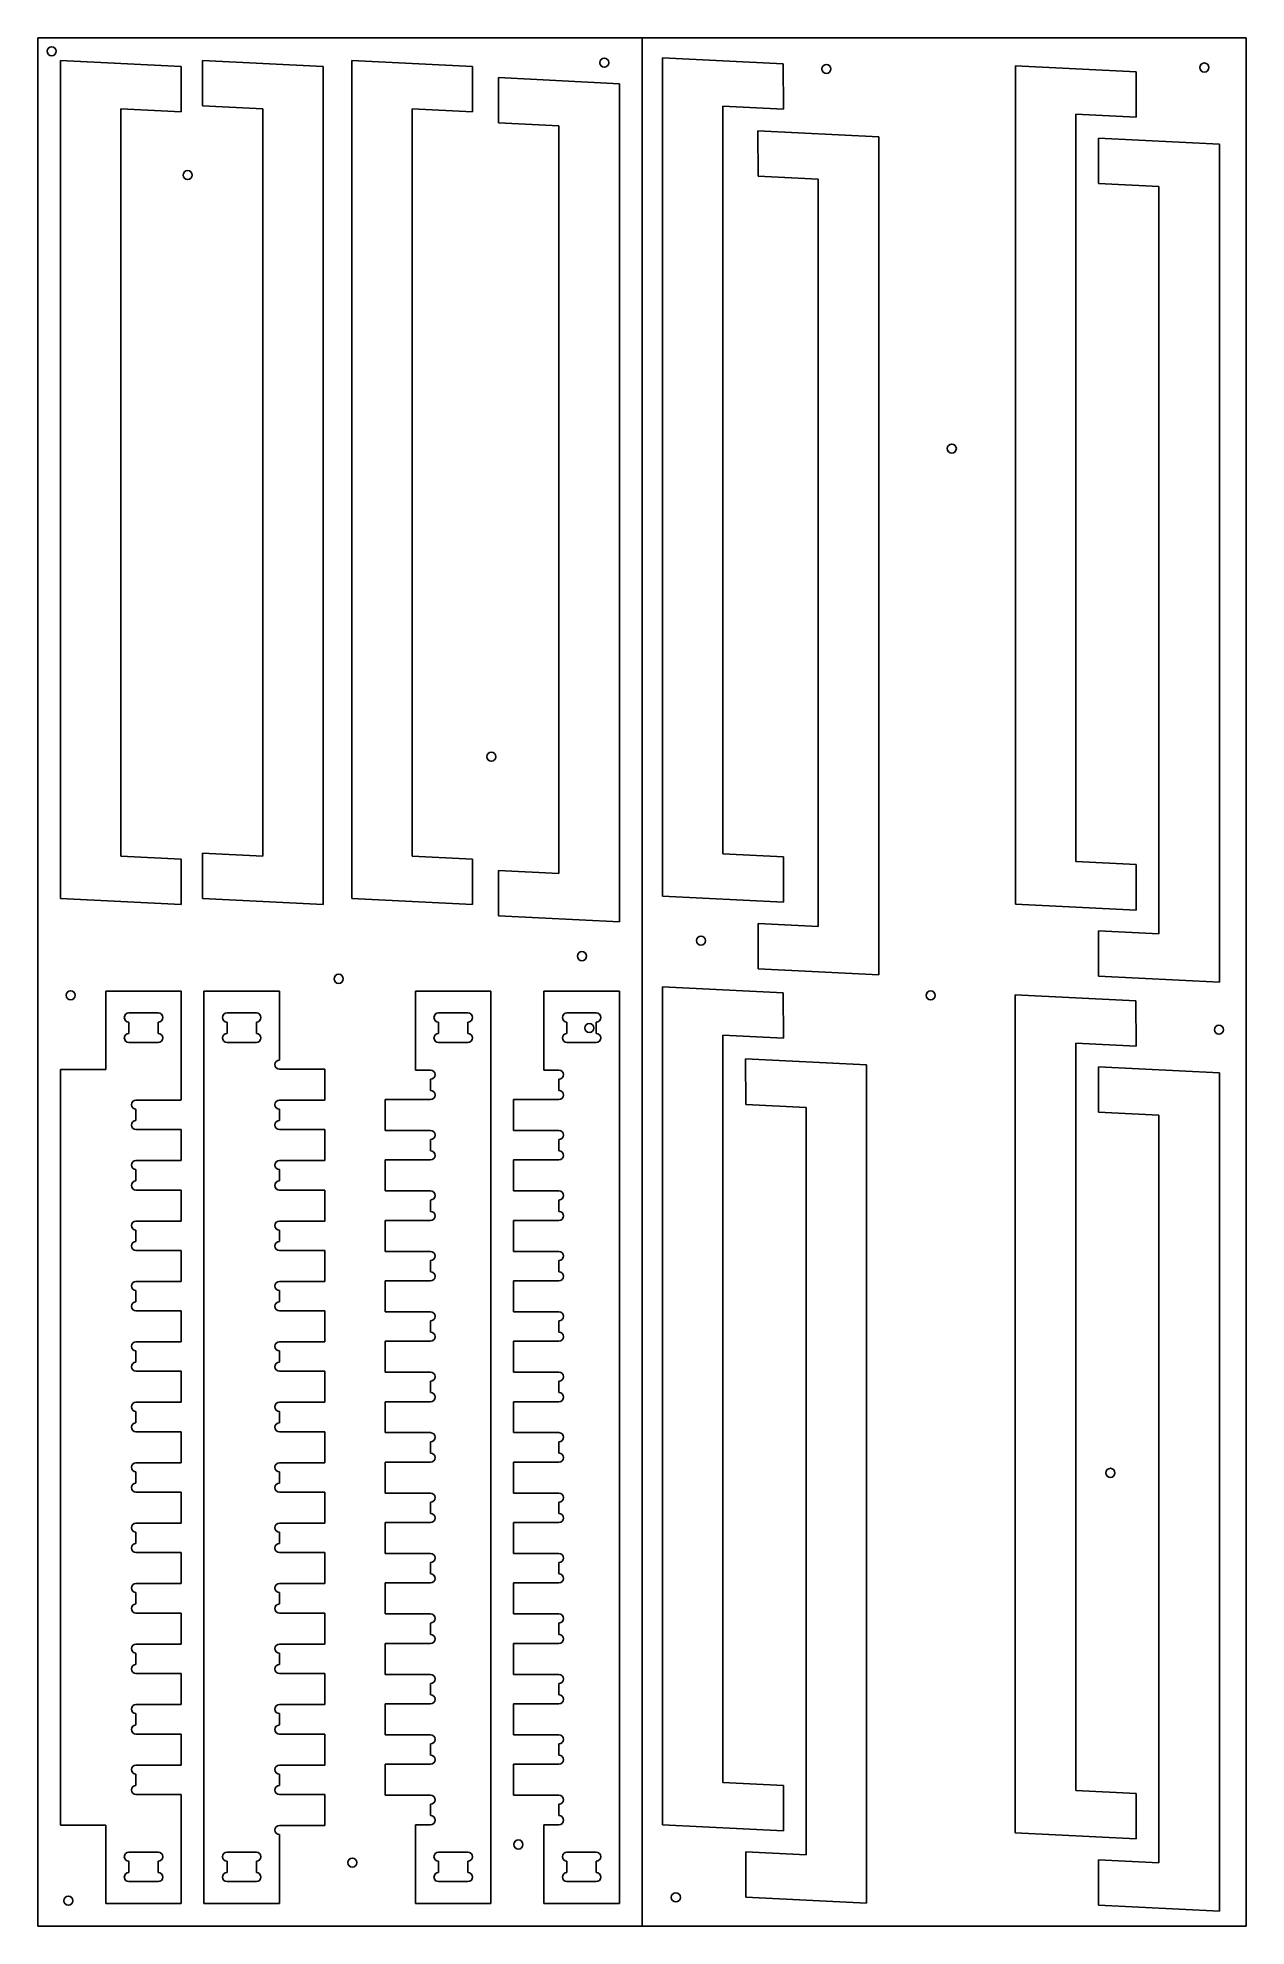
# Model space of a CAD drawing. Extents: x -800 to 0, y -1250 to 0.
import ezdxf

# ---------------------------------------------------------------- set-up
doc = ezdxf.new("R2010")
doc.units = 0
for name, color, linetype in [('DEFAULT', 7, 'CONTINUOUS'), ('INSIDE', 5, 'CONTINUOUS'), ('OUTSIDE', 1, 'CONTINUOUS'), ('POINTS', 98, 'CONTINUOUS')]:
    doc.layers.add(name, color=color, linetype=linetype)

msp = doc.modelspace()

# ---------------------------------------------------------------- linework, layer by layer
at = {"layer": 'DEFAULT'}
for p, q in [((-800, -1250), (-800, 0)), ((-800, 0), (-400, 0)), ((-400, 0), (-400, -1250)), ((-400, -1250), (-400, 0)), ((-400, 0), (0, 0)), ((0, 0), (0, -1250)), ((-656, -1201), (-674, -1201)), ((-400, -1250), (-800, -1250)), ((0, -1250), (-400, -1250))]:
    msp.add_line(p, q, dxfattribs=at)
at = {"layer": 'INSIDE'}
for p, q in [((-720.3, -645.5), (-739.7, -645.5)), ((-655.3, -645.5), (-674.7, -645.5)), ((-515.3, -645.5), (-534.7, -645.5)), ((-430.3, -645.5), (-449.7, -645.5)), ((-739.7, -651.5), (-739.7, -659)), ((-720.3, -659), (-720.3, -651.5)), ((-674.7, -651.5), (-674.7, -659)), ((-655.3, -659), (-655.3, -651.5)), ((-534.7, -651.5), (-534.7, -659)), ((-515.3, -659), (-515.3, -651.5)), ((-449.7, -651.5), (-449.7, -659)), ((-430.3, -659), (-430.3, -651.5)), ((-739.7, -665), (-720.3, -665)), ((-674.7, -665), (-655.3, -665)), ((-534.7, -665), (-515.3, -665)), ((-449.7, -665), (-430.3, -665)), ((-720.3, -1201), (-739.7, -1201)), ((-739.7, -1207), (-739.7, -1214.5)), ((-720.3, -1214.5), (-720.3, -1207)), ((-655.3, -1201), (-674.7, -1201)), ((-674.7, -1207), (-674.7, -1214.5)), ((-655.3, -1214.5), (-655.3, -1207)), ((-515.3, -1201), (-534.7, -1201)), ((-534.7, -1207), (-534.7, -1214.5)), ((-515.3, -1214.5), (-515.3, -1207)), ((-430.3, -1201), (-449.7, -1201)), ((-449.7, -1207), (-449.7, -1214.5)), ((-430.3, -1214.5), (-430.3, -1207)), ((-739.7, -1220.5), (-720.3, -1220.5)), ((-674.7, -1220.5), (-655.3, -1220.5)), ((-534.7, -1220.5), (-515.3, -1220.5)), ((-449.7, -1220.5), (-430.3, -1220.5))]:
    msp.add_line(p, q, dxfattribs=at)
for centre, start, end in [((-739.7, -648.5), 90, 270), ((-720.3, -648.5), 270, 90), ((-674.7, -648.5), 90, 270), ((-655.3, -648.5), 270, 90), ((-534.7, -648.5), 90, 270), ((-515.3, -648.5), 270, 90), ((-449.7, -648.5), 90, 270), ((-430.3, -648.5), 270, 90), ((-739.7, -662), 90, 270), ((-720.3, -662), 270, 90), ((-674.7, -662), 90, 270), ((-655.3, -662), 270, 90), ((-534.7, -662), 90, 270), ((-515.3, -662), 270, 90), ((-449.7, -662), 90, 270), ((-430.3, -662), 270, 90), ((-739.7, -1204), 90, 270), ((-720.3, -1204), 270, 90), ((-674.7, -1204), 90, 270), ((-655.3, -1204), 270, 90), ((-534.7, -1204), 90, 270), ((-515.3, -1204), 270, 90), ((-449.7, -1204), 90, 270), ((-430.3, -1204), 270, 90), ((-739.7, -1217.5), 90, 270), ((-720.3, -1217.5), 270, 90), ((-674.7, -1217.5), 90, 270), ((-655.3, -1217.5), 270, 90), ((-534.7, -1217.5), 90, 270), ((-515.3, -1217.5), 270, 90), ((-449.7, -1217.5), 90, 270), ((-430.3, -1217.5), 270, 90)]:
    msp.add_arc(centre, 3, start, end, dxfattribs=at)
at = {"layer": 'OUTSIDE'}
for p, q in [((-785, -569.8), (-785, -15)), ((-785, -15), (-705.1, -19)), ((-705.1, -19), (-705.1, -49)), ((-690.9, -45), (-691, -15)), ((-691, -15), (-611, -19)), ((-611, -19), (-611, -573.8)), ((-592.1, -569.8), (-592.1, -15)), ((-592.1, -15), (-512.2, -19)), ((-512.2, -19), (-512.2, -49)), ((-386.4, -568.1), (-386.4, -13.3)), ((-386.4, -13.3), (-306.5, -17.3)), ((-306.5, -17.3), (-306.4, -47.3)), ((-152.8, -573.4), (-152.8, -18.6)), ((-152.8, -18.6), (-72.9, -22.5)), ((-72.9, -22.5), (-72.9, -52.6)), ((-494.9, -56.4), (-495, -26.4)), ((-495, -26.4), (-415, -30.4)), ((-415, -30.4), (-415, -585.2)), ((-705.1, -49), (-745, -47)), ((-745, -47), (-745, -65.1)), ((-651, -47), (-690.9, -45)), ((-651, -523.8), (-651, -47)), ((-512.2, -49), (-552.1, -47)), ((-552.1, -47), (-552.1, -65.1)), ((-306.4, -47.3), (-346.4, -45.3)), ((-346.4, -45.3), (-346.4, -63.4)), ((-455, -58.4), (-494.9, -56.4)), ((-455, -535.1), (-455, -58.4)), ((-323.2, -91.5), (-323.3, -61.5)), ((-323.3, -61.5), (-243.3, -65.5)), ((-72.9, -52.6), (-112.8, -50.6)), ((-112.8, -50.6), (-112.8, -68.6)), ((-745, -65.1), (-745, -541.8)), ((-552.1, -65.1), (-552.1, -541.8)), ((-346.4, -63.4), (-346.4, -540.1)), ((-243.3, -65.5), (-243.3, -620.3)), ((-112.8, -68.6), (-112.8, -545.3)), ((-97.8, -96.4), (-97.8, -66.4)), ((-97.8, -66.4), (-17.8, -70.4)), ((-17.8, -70.4), (-17.8, -625.2)), ((-283.3, -93.5), (-323.2, -91.5)), ((-283.3, -570.3), (-283.3, -93.5)), ((-57.8, -98.4), (-97.8, -96.4)), ((-57.8, -575.1), (-57.8, -98.4)), ((-651, -541.8), (-651, -523.8)), ((-455, -553.2), (-455, -535.1)), ((-745, -541.8), (-705.1, -543.8)), ((-705.1, -543.8), (-705, -573.8)), ((-690.9, -569.8), (-690.9, -539.8)), ((-690.9, -539.8), (-651, -541.8)), ((-552.1, -541.8), (-512.2, -543.8)), ((-512.2, -543.8), (-512.1, -573.8)), ((-346.4, -540.1), (-306.4, -542.1)), ((-306.4, -542.1), (-306.4, -572.1)), ((-112.8, -545.3), (-72.9, -547.3)), ((-72.9, -547.3), (-72.8, -577.4)), ((-494.9, -581.2), (-494.9, -551.2)), ((-494.9, -551.2), (-455, -553.2)), ((-705, -573.8), (-785, -569.8)), ((-611, -573.8), (-690.9, -569.8)), ((-512.1, -573.8), (-592.1, -569.8)), ((-306.4, -572.1), (-386.4, -568.1)), ((-283.3, -588.3), (-283.3, -570.3)), ((-72.8, -577.4), (-152.8, -573.4)), ((-415, -585.2), (-494.9, -581.2)), ((-323.2, -616.3), (-323.2, -586.3)), ((-323.2, -586.3), (-283.3, -588.3)), ((-57.8, -593.2), (-57.8, -575.1)), ((-97.7, -621.2), (-97.8, -591.2)), ((-97.8, -591.2), (-57.8, -593.2)), ((-243.3, -620.3), (-323.2, -616.3)), ((-17.8, -625.2), (-97.7, -621.2)), ((-705, -631), (-755, -631)), ((-755, -631), (-755, -683)), ((-705, -703), (-705, -631)), ((-640, -631), (-690, -631)), ((-690, -631), (-690, -1235)), ((-640, -676.7), (-640, -631)), ((-500, -631), (-550, -631)), ((-550, -631), (-550, -683.3)), ((-500, -1235), (-500, -631)), ((-415, -631), (-465, -631)), ((-465, -631), (-465, -683.3)), ((-415, -1235), (-415, -631)), ((-386.4, -1182.9), (-386.4, -628.1)), ((-386.4, -628.1), (-306.5, -632.1)), ((-306.5, -632.1), (-306.4, -662.1)), ((-152.9, -1188.2), (-152.9, -633.4)), ((-152.9, -633.4), (-73, -637.4)), ((-73, -637.4), (-72.9, -667.4)), ((-306.4, -662.1), (-346.4, -660.2)), ((-346.4, -660.2), (-346.4, -678.2)), ((-72.9, -667.4), (-112.9, -665.4)), ((-112.9, -665.4), (-112.9, -683.4)), ((-755, -683), (-785, -683)), ((-785, -683), (-785, -1183)), ((-610, -682.7), (-640, -682.7)), ((-610, -703.2), (-610, -682.7)), ((-550, -683.3), (-540, -683.3)), ((-465, -683.3), (-455, -683.3)), ((-346.4, -678.2), (-346.4, -1154.9)), ((-331.3, -706), (-331.4, -675.9)), ((-331.4, -675.9), (-251.4, -679.9)), ((-251.4, -679.9), (-251.4, -1234.7)), ((-112.9, -683.4), (-112.9, -1160.2)), ((-97.8, -711.2), (-97.8, -681.2)), ((-97.8, -681.2), (-17.8, -685.2)), ((-17.8, -685.2), (-17.8, -1240)), ((-540, -689.3), (-540, -696.8)), ((-455, -689.3), (-455, -696.8)), ((-735, -703.2), (-705, -703.2)), ((-735, -716.7), (-735, -709.2)), ((-640, -703.2), (-610, -703.2)), ((-640, -716.7), (-640, -709.2)), ((-540, -702.8), (-570, -702.8)), ((-570, -702.8), (-570, -723.3)), ((-455, -702.8), (-485, -702.8)), ((-485, -702.8), (-485, -723.3)), ((-291.4, -708), (-331.3, -706)), ((-291.4, -1184.7), (-291.4, -708)), ((-57.8, -713.2), (-97.8, -711.2)), ((-705, -722.7), (-735, -722.7)), ((-705, -743.2), (-705, -722.7)), ((-610, -722.7), (-640, -722.7)), ((-610, -743.2), (-610, -722.7)), ((-570, -723.3), (-540, -723.3)), ((-485, -723.3), (-455, -723.3)), ((-57.8, -1189.9), (-57.8, -713.2)), ((-540, -729.3), (-540, -736.8)), ((-455, -729.3), (-455, -736.8)), ((-735, -743.2), (-705, -743.2)), ((-735, -756.7), (-735, -749.2)), ((-640, -743.2), (-610, -743.2)), ((-640, -756.7), (-640, -749.2)), ((-540, -742.8), (-570, -742.8)), ((-570, -742.8), (-570, -763.3)), ((-455, -742.8), (-485, -742.8)), ((-485, -742.8), (-485, -763.3)), ((-705, -762.7), (-735, -762.7)), ((-705, -783.2), (-705, -762.7)), ((-610, -762.7), (-640, -762.7)), ((-610, -783.2), (-610, -762.7)), ((-570, -763.3), (-540, -763.3)), ((-540, -769.3), (-540, -776.8)), ((-485, -763.3), (-455, -763.3)), ((-455, -769.3), (-455, -776.8)), ((-735, -783.2), (-705, -783.2)), ((-640, -783.2), (-610, -783.2)), ((-540, -782.8), (-570, -782.8)), ((-570, -782.8), (-570, -803.3)), ((-455, -782.8), (-485, -782.8)), ((-485, -782.8), (-485, -803.3)), ((-735, -796.7), (-735, -789.2)), ((-640, -796.7), (-640, -789.2)), ((-705, -802.7), (-735, -802.7)), ((-705, -823.2), (-705, -802.7)), ((-610, -802.7), (-640, -802.7)), ((-610, -823.2), (-610, -802.7)), ((-570, -803.3), (-540, -803.3)), ((-540, -809.3), (-540, -816.8)), ((-485, -803.3), (-455, -803.3)), ((-455, -809.3), (-455, -816.8)), ((-735, -823.2), (-705, -823.2)), ((-640, -823.2), (-610, -823.2)), ((-540, -822.8), (-570, -822.8)), ((-570, -822.8), (-570, -843.3)), ((-455, -822.8), (-485, -822.8)), ((-485, -822.8), (-485, -843.3)), ((-735, -836.7), (-735, -829.2)), ((-640, -836.7), (-640, -829.2)), ((-705, -842.7), (-735, -842.7)), ((-705, -863.2), (-705, -842.7)), ((-610, -842.7), (-640, -842.7)), ((-610, -863.2), (-610, -842.7)), ((-570, -843.3), (-540, -843.3)), ((-540, -849.3), (-540, -856.8)), ((-485, -843.3), (-455, -843.3)), ((-455, -849.3), (-455, -856.8)), ((-735, -863.2), (-705, -863.2)), ((-735, -876.7), (-735, -869.2)), ((-640, -863.2), (-610, -863.2)), ((-640, -876.7), (-640, -869.2)), ((-540, -862.8), (-570, -862.8)), ((-570, -862.8), (-570, -883.3)), ((-455, -862.8), (-485, -862.8)), ((-485, -862.8), (-485, -883.3)), ((-705, -882.7), (-735, -882.7)), ((-705, -903.2), (-705, -882.7)), ((-610, -882.7), (-640, -882.7)), ((-610, -903.2), (-610, -882.7)), ((-570, -883.3), (-540, -883.3)), ((-485, -883.3), (-455, -883.3)), ((-540, -889.3), (-540, -896.8)), ((-455, -889.3), (-455, -896.8)), ((-735, -903.2), (-705, -903.2)), ((-735, -916.7), (-735, -909.2)), ((-640, -903.2), (-610, -903.2)), ((-640, -916.7), (-640, -909.2)), ((-540, -902.8), (-570, -902.8)), ((-570, -902.8), (-570, -923.3)), ((-455, -902.8), (-485, -902.8)), ((-485, -902.8), (-485, -923.3)), ((-705, -922.7), (-735, -922.7)), ((-705, -943.2), (-705, -922.7)), ((-610, -922.7), (-640, -922.7)), ((-610, -943.2), (-610, -922.7)), ((-570, -923.3), (-540, -923.3)), ((-485, -923.3), (-455, -923.3)), ((-540, -929.3), (-540, -936.8)), ((-455, -929.3), (-455, -936.8)), ((-735, -943.2), (-705, -943.2)), ((-735, -956.7), (-735, -949.2)), ((-640, -943.2), (-610, -943.2)), ((-640, -956.7), (-640, -949.2)), ((-540, -942.8), (-570, -942.8)), ((-570, -942.8), (-570, -963.3)), ((-455, -942.8), (-485, -942.8)), ((-485, -942.8), (-485, -963.3)), ((-705, -962.7), (-735, -962.7)), ((-705, -983.2), (-705, -962.7)), ((-610, -962.7), (-640, -962.7)), ((-610, -983.2), (-610, -962.7)), ((-570, -963.3), (-540, -963.3)), ((-540, -969.3), (-540, -976.8)), ((-485, -963.3), (-455, -963.3)), ((-455, -969.3), (-455, -976.8)), ((-735, -983.2), (-705, -983.2)), ((-640, -983.2), (-610, -983.2)), ((-540, -982.8), (-570, -982.8)), ((-570, -982.8), (-570, -1003.3)), ((-455, -982.8), (-485, -982.8)), ((-485, -982.8), (-485, -1003.3)), ((-735, -996.7), (-735, -989.2)), ((-640, -996.7), (-640, -989.2)), ((-705, -1002.7), (-735, -1002.7)), ((-705, -1023.2), (-705, -1002.7)), ((-610, -1002.7), (-640, -1002.7)), ((-610, -1023.2), (-610, -1002.7)), ((-570, -1003.3), (-540, -1003.3)), ((-540, -1009.3), (-540, -1016.8)), ((-485, -1003.3), (-455, -1003.3)), ((-455, -1009.3), (-455, -1016.8)), ((-735, -1023.2), (-705, -1023.2)), ((-640, -1023.2), (-610, -1023.2)), ((-540, -1022.8), (-570, -1022.8)), ((-570, -1022.8), (-570, -1043.3)), ((-455, -1022.8), (-485, -1022.8)), ((-485, -1022.8), (-485, -1043.3)), ((-735, -1036.7), (-735, -1029.2)), ((-640, -1036.7), (-640, -1029.2)), ((-705, -1042.7), (-735, -1042.7)), ((-705, -1063.2), (-705, -1042.7)), ((-610, -1042.7), (-640, -1042.7)), ((-610, -1063.2), (-610, -1042.7)), ((-570, -1043.3), (-540, -1043.3)), ((-540, -1049.3), (-540, -1056.8)), ((-485, -1043.3), (-455, -1043.3)), ((-455, -1049.3), (-455, -1056.8)), ((-735, -1063.2), (-705, -1063.2)), ((-735, -1076.7), (-735, -1069.2)), ((-640, -1063.2), (-610, -1063.2)), ((-640, -1076.7), (-640, -1069.2)), ((-540, -1062.8), (-570, -1062.8)), ((-570, -1062.8), (-570, -1083.3)), ((-455, -1062.8), (-485, -1062.8)), ((-485, -1062.8), (-485, -1083.3)), ((-705, -1082.7), (-735, -1082.7)), ((-705, -1103.3), (-705, -1082.7)), ((-610, -1082.7), (-640, -1082.7)), ((-610, -1103.3), (-610, -1082.7)), ((-570, -1083.3), (-540, -1083.3)), ((-485, -1083.3), (-455, -1083.3)), ((-540, -1089.3), (-540, -1096.8)), ((-455, -1089.3), (-455, -1096.8)), ((-735, -1103.3), (-705, -1103.3)), ((-735, -1116.8), (-735, -1109.3)), ((-640, -1103.3), (-610, -1103.3)), ((-640, -1116.8), (-640, -1109.3)), ((-540, -1102.8), (-570, -1102.8)), ((-570, -1102.8), (-570, -1123.3)), ((-455, -1102.8), (-485, -1102.8)), ((-485, -1102.8), (-485, -1123.3)), ((-705, -1122.8), (-735, -1122.8)), ((-705, -1143.3), (-705, -1122.8)), ((-610, -1122.8), (-640, -1122.8)), ((-610, -1143.3), (-610, -1122.8)), ((-570, -1123.3), (-540, -1123.3)), ((-485, -1123.3), (-455, -1123.3)), ((-540, -1129.3), (-540, -1136.8)), ((-455, -1129.3), (-455, -1136.8)), ((-735, -1143.3), (-705, -1143.3)), ((-735, -1156.8), (-735, -1149.3)), ((-640, -1143.3), (-610, -1143.3)), ((-640, -1156.8), (-640, -1149.3)), ((-540, -1142.8), (-570, -1142.8)), ((-570, -1142.8), (-570, -1163.3)), ((-455, -1142.8), (-485, -1142.8)), ((-485, -1142.8), (-485, -1163.3)), ((-346.4, -1154.9), (-306.4, -1156.9)), ((-306.4, -1156.9), (-306.4, -1186.9)), ((-112.9, -1160.2), (-72.9, -1162.2)), ((-72.9, -1162.2), (-72.9, -1192.2)), ((-705, -1162.8), (-735, -1162.8)), ((-705, -1235), (-705, -1162.8)), ((-610, -1162.8), (-640, -1162.8)), ((-610, -1183.3), (-610, -1162.8)), ((-570, -1163.3), (-540, -1163.3)), ((-540, -1169.3), (-540, -1176.8)), ((-485, -1163.3), (-455, -1163.3)), ((-455, -1169.3), (-455, -1176.8)), ((-785, -1183), (-755, -1183)), ((-755, -1183), (-755, -1235)), ((-640, -1183.3), (-610, -1183.3)), ((-540, -1182.8), (-550, -1182.8)), ((-550, -1182.8), (-550, -1235)), ((-455, -1182.8), (-465, -1182.8)), ((-465, -1182.8), (-465, -1235)), ((-306.4, -1186.9), (-386.4, -1182.9)), ((-291.4, -1202.7), (-291.4, -1184.7)), ((-640, -1235), (-640, -1189.3)), ((-72.9, -1192.2), (-152.9, -1188.2)), ((-57.8, -1208), (-57.8, -1189.9)), ((-331.3, -1230.8), (-331.3, -1200.7)), ((-331.3, -1200.7), (-291.4, -1202.7)), ((-97.7, -1236), (-97.8, -1206)), ((-97.8, -1206), (-57.8, -1208)), ((-755, -1235), (-705, -1235)), ((-690, -1235), (-640, -1235)), ((-550, -1235), (-500, -1235)), ((-465, -1235), (-415, -1235)), ((-251.4, -1234.7), (-331.3, -1230.8)), ((-17.8, -1240), (-97.7, -1236))]:
    msp.add_line(p, q, dxfattribs=at)
for centre, start, end in [((-640, -679.7), 90, 270), ((-540, -686.3), 270, 90), ((-455, -686.3), 270, 90), ((-540, -699.8), 270, 90), ((-455, -699.8), 270, 90), ((-735, -706.2), 90, 270), ((-640, -706.2), 90, 270), ((-735, -719.7), 90, 270), ((-640, -719.7), 90, 270), ((-540, -726.3), 270, 90), ((-455, -726.3), 270, 90), ((-540, -739.8), 270, 90), ((-455, -739.8), 270, 90), ((-735, -746.2), 90, 270), ((-640, -746.2), 90, 270), ((-735, -759.7), 90, 270), ((-640, -759.7), 90, 270), ((-540, -766.3), 270, 90), ((-455, -766.3), 270, 90), ((-735, -786.2), 90, 270), ((-640, -786.2), 90, 270), ((-540, -779.8), 270, 90), ((-455, -779.8), 270, 90), ((-735, -799.7), 90, 270), ((-640, -799.7), 90, 270), ((-540, -806.3), 270, 90), ((-455, -806.3), 270, 90), ((-735, -826.2), 90, 270), ((-640, -826.2), 90, 270), ((-540, -819.8), 270, 90), ((-455, -819.8), 270, 90), ((-735, -839.7), 90, 270), ((-640, -839.7), 90, 270), ((-540, -846.3), 270, 90), ((-455, -846.3), 270, 90), ((-540, -859.8), 270, 90), ((-455, -859.8), 270, 90), ((-735, -866.2), 90, 270), ((-640, -866.2), 90, 270), ((-735, -879.7), 90, 270), ((-640, -879.7), 90, 270), ((-540, -886.3), 270, 90), ((-455, -886.3), 270, 90), ((-540, -899.8), 270, 90), ((-455, -899.8), 270, 90), ((-735, -906.2), 90, 270), ((-640, -906.2), 90, 270), ((-735, -919.7), 90, 270), ((-640, -919.7), 90, 270), ((-540, -926.3), 270, 90), ((-455, -926.3), 270, 90), ((-540, -939.8), 270, 90), ((-455, -939.8), 270, 90), ((-735, -946.2), 90, 270), ((-640, -946.2), 90, 270), ((-735, -959.7), 90, 270), ((-640, -959.7), 90, 270), ((-540, -966.3), 270, 90), ((-455, -966.3), 270, 90), ((-735, -986.2), 90, 270), ((-640, -986.2), 90, 270), ((-540, -979.8), 270, 90), ((-455, -979.8), 270, 90), ((-735, -999.7), 90, 270), ((-640, -999.7), 90, 270), ((-540, -1006.3), 270, 90), ((-455, -1006.3), 270, 90), ((-735, -1026.2), 90, 270), ((-640, -1026.2), 90, 270), ((-540, -1019.8), 270, 90), ((-455, -1019.8), 270, 90), ((-735, -1039.7), 90, 270), ((-640, -1039.7), 90, 270), ((-540, -1046.3), 270, 90), ((-455, -1046.3), 270, 90), ((-540, -1059.8), 270, 90), ((-455, -1059.8), 270, 90), ((-735, -1066.2), 90, 270), ((-640, -1066.2), 90, 270), ((-735, -1079.7), 90, 270), ((-640, -1079.7), 90, 270), ((-540, -1086.3), 270, 90), ((-455, -1086.3), 270, 90), ((-540, -1099.8), 270, 90), ((-455, -1099.8), 270, 90), ((-735, -1106.3), 90, 270), ((-640, -1106.3), 90, 270), ((-735, -1119.8), 90, 270), ((-640, -1119.8), 90, 270), ((-540, -1126.3), 270, 90), ((-455, -1126.3), 270, 90), ((-540, -1139.8), 270, 90), ((-455, -1139.8), 270, 90), ((-735, -1146.3), 90, 270), ((-640, -1146.3), 90, 270), ((-735, -1159.8), 90, 270), ((-640, -1159.8), 90, 270), ((-540, -1166.3), 270, 90), ((-455, -1166.3), 270, 90), ((-640, -1186.3), 90, 270), ((-540, -1179.8), 270, 90), ((-455, -1179.8), 270, 90)]:
    msp.add_arc(centre, 3, start, end, dxfattribs=at)
at = {"layer": 'POINTS'}
for centre in [(-790.8, -8.9), (-425, -16.5), (-277.9, -20.6), (-27.8, -19.7), (-700.8, -90.9), (-194.9, -271.9), (-499.8, -475.9), (-361, -597.6), (-439.8, -607.9), (-600.8, -622.9), (-778.2, -633.8), (-208.9, -633.9), (-434.9, -655.5), (-18.1, -656.6), (-89.9, -949.9), (-481.8, -1195.9), (-591.8, -1207.9), (-779.7, -1233.1), (-377.6, -1230.9)]:
    msp.add_circle(centre, 3, dxfattribs=at)

doc.saveas('drawing.dxf')
